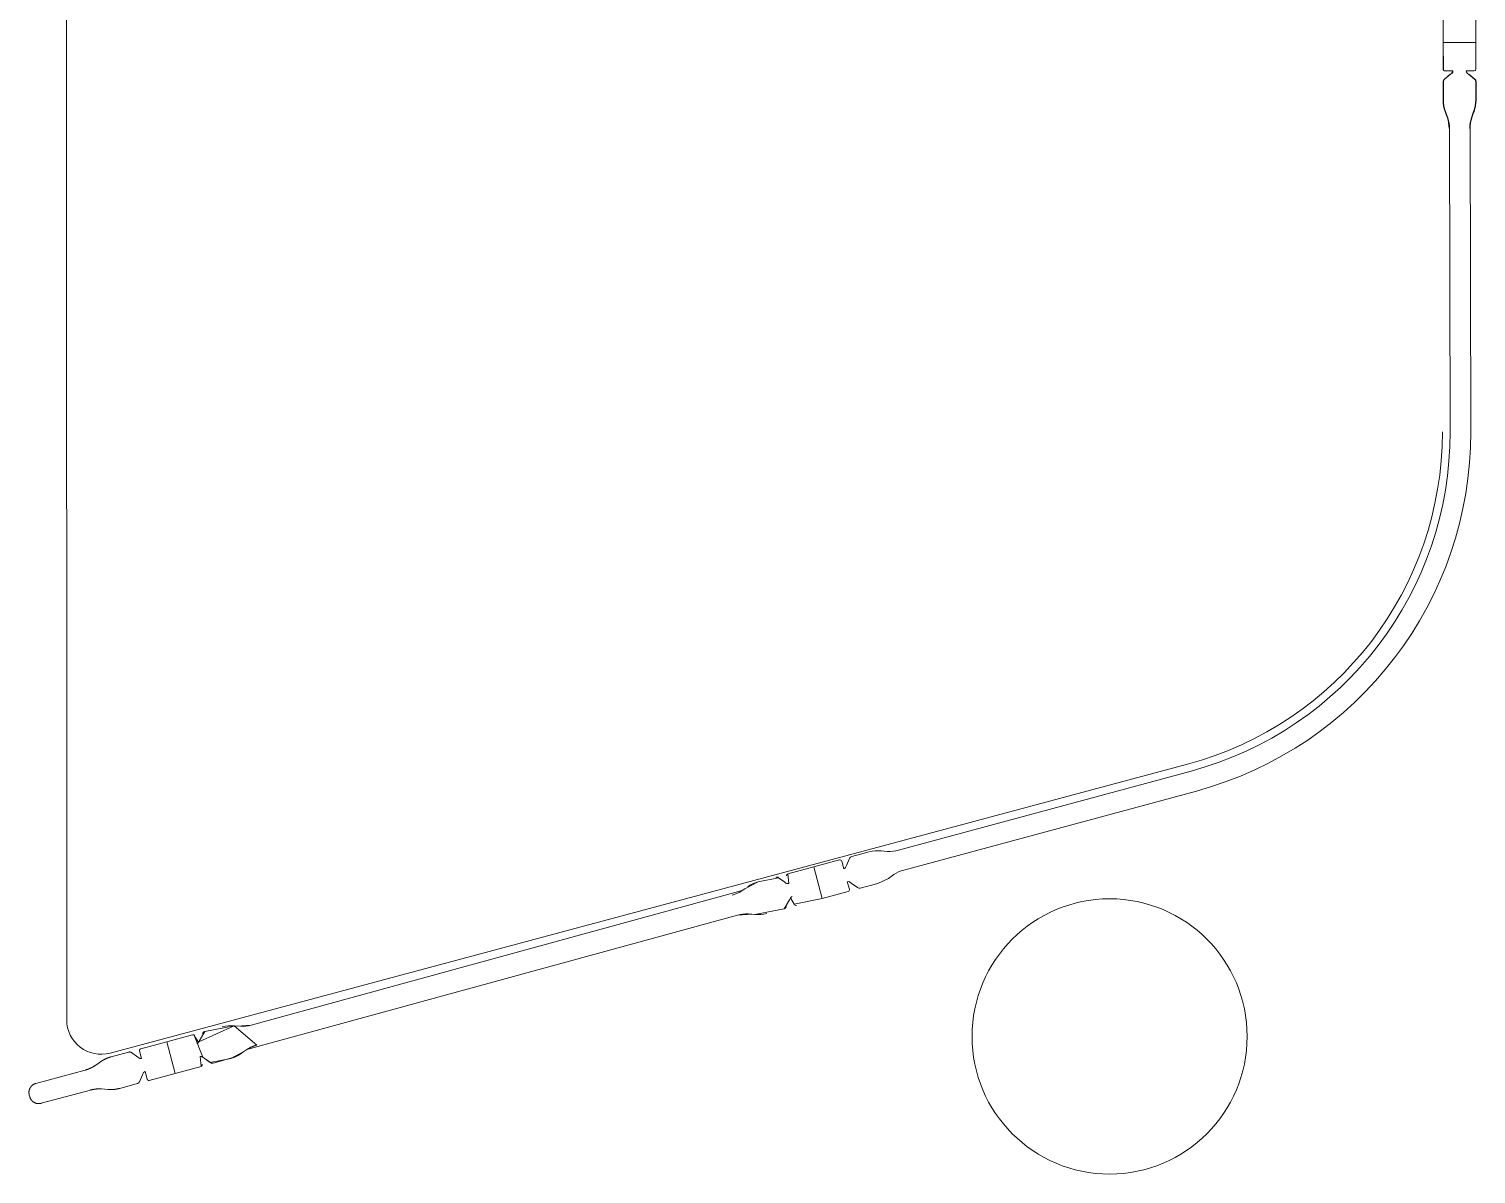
# Model space of a CAD drawing. Header units: millimetres. Extents: x 31960 to 73442, y -14102 to 21505.
# Drawn here: x 57901 to 58743, y -10395 to -9730 of the extents above; entities that cross this region are included whole.
import ezdxf

# ---------------------------------------------------------------- set-up
doc = ezdxf.new("R2010")
doc.units = ezdxf.units.MM
doc.layers.add('G-IMPT', color=8, linetype='Continuous', lineweight=9)
doc.layers.add('I-FURN', color=30, linetype='Continuous', lineweight=9)

# ---------------------------------------------------------------- blocks, each defined once
blk = doc.blocks.new('umbilical - umbilical-1916693-Level 9 207 Kent St 1_100')
at = {"layer": 'I-FURN'}
for start, end in [(0, 180), (180, 0)]:
    blk.add_arc((58529.54941987124, -10315.38986019812), 80, start, end, dxfattribs=at)
blk = doc.blocks.new('Furniture 11 - workbay option 2_dwg_39 cm gerades element-1916699-Level 9 207 Kent St 1_100')
at = {"layer": 'I-FURN', "flags": 128}
for points in [[(0.01340190983709908, -0.01239558960096383), (-0.001880951332394034, -0.00930686898894237), (0.001880951332394034, 0.009306868988943279), (0.01716381250188715, 0.006218148376920908), (0.01703563949355157, 0.0005385902774369243), (0.01858243366027455, 0.0009771230701862805), (0.0192216542397, 0.001505485857338499), (0.02266398157384538, 0.004350618255559311), (0.03463911472461768, 0.002686347902767011), (0.04263031345068884, -0.0007836939720973533), (0.04431054122111527, -0.001800582366699928), (0.334190275046196, -0.06142287751436106), (0.3424743092385761, -0.06138327363561712), (0.3442457400381463, -0.06111618546468253), (0.3614915472926514, -0.063371733876279), (0.3649347091391973, -0.06836439866327237), (0.365318572821685, -0.06909953052714354), (0.3654802812776979, -0.06939337849004915), (0.3674835201780152, -0.06560239671610361), (0.383944046644494, -0.06790944178533209), (0.3801821439796986, -0.08652317976321684), (0.3648992828102128, -0.08343445915119536), (0.3650274558185483, -0.07775490105171139), (0.3634806616518181, -0.07819343384446074), (0.3628414410723927, -0.07872179663161297), (0.3593991137382545, -0.08156692902983287), (0.3474239805874749, -0.07990265867704058), (0.3394327818614038, -0.07643261680217711), (0.3377525540909774, -0.07541572840757453), (0.04787282026589674, -0.0157934332599134), (0.03958878607352381, -0.01583303713865644), (0.03781735527394631, -0.01610012530959193), (0.02057154801944125, -0.01384457689799547), (0.01712838617289526, -0.008851912111002093), (0.01674452249040769, -0.008116780247130919), (0.01658281403439469, -0.007822932284225316), (0.01457957513408473, -0.01161391405816994), (0.01858243366027455, 0.000977123070185371), (0.0192216542397, 0.00150548585733759), (0.02268555430874403, 0.004368144958558333), (0.02270736791304807, 0.004385370952764788), (0.0227294181954203, 0.004402292928315546), (0.02275170091904147, 0.004418907633767958), (0.02277421180243255, 0.004435211876713765), (0.02279694652028411, 0.004451202524403925), (0.022819900704264, 0.00446687650433978), (0.02284306994388317, 0.004482230804870597), (0.02286644978731783, 0.004497262475769276), (0.02289003574229719, 0.004511968628801696), (0.02291382327693282, 0.004526346438276051), (0.0229378078206064, 0.004540393141593086), (0.02296198476484278, 0.004554106039771796), (0.02298634946421225, 0.004567482497970559), (0.02301089723718906, 0.004580519945991), (0.02303562336709729, 0.004593215878773663), (0.02306052310296218, 0.004605567856880043), (0.02308559166046325, 0.00461757350696007), (0.02311082422285108, 0.004629230522206853), (0.02313621594185679, 0.004640536662803243), (0.02316176193863066, 0.004651489756349292), (0.02318745730467344, 0.004662087698279721), (0.02321329710278951, 0.004672328452272268), (0.02323927636804729, 0.00468221005063242), (0.02326539010868874, 0.004691730594677211), (0.02329163330713345, 0.004700888255098107), (0.02331800092093909, 0.004709681272310263), (0.02334448788372538, 0.004718107956794483), (0.02337108910621464, 0.004726166689420097), (0.02339779947714123, 0.004733855921753275), (0.0234246138643066, 0.004741174176360801), (0.02345152711548144, 0.004748120047088378), (0.02347853405948263, 0.004754692199332567), (0.02350562950708991, 0.004760889370298173), (0.02353280825210823, 0.004766710369240173), (0.02356006507230632, 0.004772154077691994), (0.02358739473047899, 0.00477721944968107), (0.02361479197541485, 0.004781905511929836), (0.02364225154290034, 0.004786211364043993), (0.02366976815678208, 0.004790136178680769), (0.02369733652991272, 0.004793679201713531), (0.0237249513652132, 0.004796839752374582), (0.02375260735667689, 0.004799617223385212), (0.02378029919039545, 0.004802011081072123), (0.02380802154556295, 0.004804020865471102), (0.02383576909550902, 0.004805646190417064), (0.02386353650873207, 0.004806886743613177), (0.02389131844990334, 0.004807742286695429), (0.02391910958090739, 0.004808212655277203), (0.023946904561868, 0.004808297758981098), (0.02397469805215951, 0.004807997581454402), (0.0240024847114546, 0.004807312180373629), (0.02403025920072105, 0.004806241687434522), (0.02405801618327678, 0.004804786308324766), (0.02408575032581576, 0.004802946322686694), (0.02411345629939024, 0.004800722084060908), (0.02414112878048763, 0.004798114019819878), (0.02416876245202729, 0.004795122631086088), (0.02419635200437915, 0.004791748492635634), (0.02422389213638962, 0.004787992252784533), (0.02425137755641481, 0.004783854633272313), (0.02427880298331002, 0.004779336429112845), (0.02430616314746294, 0.004774438508449748), (0.02433345279179775, 0.004769161812386301), (0.03474592064940225, 0.002664458681885663), (0.03485260559910239, 0.002641987254091873), (0.0349591664000909, 0.002618934287858793), (0.0350655998824368, 0.002595300468957248), (0.03517190287999256, 0.002571086500439378), (0.03527807223048148, 0.002546293102612254), (0.03538410477562866, 0.002520921013022416), (0.03548999736120459, 0.002494970986430417), (0.03559574683715618, 0.002468443794788982), (0.03570135005767952, 0.002441340227219371), (0.03580680388132896, 0.002413661089990455), (0.03591210517109721, 0.002385407206490527), (0.03601725079452444, 0.002356579417207286), (0.03612223762376379, 0.002327178579700558), (0.03622706253570505, 0.002297205568575009), (0.03633172241206194, 0.002266661275459228), (0.03643621413943038, 0.002235546608973891), (0.03654053460944124, 0.002203862494708119), (0.03664468071879674, 0.002171609875189461), (0.03674864936940139, 0.002138789709857519), (0.03685243746842025, 0.002105402975036668), (0.03695604192840256, 0.002071450663904216), (0.03705945966736181, 0.002036933786461304), (0.03716268760886305, 0.002001853369504716), (0.03726572268211022, 0.001966210456595036), (0.0373685618220552, 0.001930006108024827), (0.03747120196947799, 0.00189324140079043), (0.03757364007105934, 0.001855917428553767), (0.03767587307951908, 0.001818035301617783), (0.0377778979536597, 0.001779596146885524), (0.03787971165848285, 0.001740601107832845), (0.03798131116526202, 0.001701051344471125), (0.038082693451659, 0.001660948033313616), (0.03818385550177481, 0.001620292367339061), (0.03828479430628795, 0.001579085555959864), (0.03838550686249073, 0.001537328824981159), (0.03848599017443485, 0.001495023416568074), (0.03858624125296774, 0.001452170589207526), (0.03868625711586356, 0.001408771617672755), (0.03878603478786682, 0.001364827792979668), (0.03888557130084518, 0.001320340422355002), (0.03898486369380407, 0.001275310829194495), (0.0390839090130321, 0.001229740353021953), (0.03918270431216661, 0.001183630349454688), (0.03928124665227369, 0.001136982190155322), (0.03937953310195735, 0.001089797262799038), (0.03947756073741038, 0.00104207697102629), (0.03957532664255268, 0.0009938227344046028), (0.03967282790907484, 0.000945035988384916), (0.03977006163653277, 0.0008957181842579303), (0.03986702493246412, 0.0008458707891140876), (0.03996371491242462, 0.000795495285796278), (0.04006012870012637, 0.000744593172858913), (0.04015626342747419, 0.0006931659645197215), (0.04025211623468931, 0.0006412151906179134), (0.04034768427037488, 0.0005887423965677954), (0.04044296469160327, 0.0005357491433132964), (0.04053795466400334, 0.000482237007277945), (0.04063265136185509, 0.0004282075803248518), (0.04072705196814059, 0.0003736624697021398), (0.04082115367466758, 0.0003186032979983793), (0.04091495368212782, 0.0002630317030971128), (0.04100844920019881, 0.0002069493381213761), (0.04110163744759484, 0.0001503578713927709), (0.04263031345068884, -0.0007836939720982628), (0.04431054122111527, -0.001800582366699928), (0.04439713610826584, -0.001849718363567263), (0.04448397311958251, -0.001898425181727362), (0.04457105012799002, -0.001946701628112351), (0.04465836500055593, -0.001994546520195399), (0.04474591559850524, -0.002041958686019825), (0.04483369977729307, -0.002088936964230015), (0.04492171538666298, -0.002135480204098712), (0.04500996027066868, -0.00218158726555157), (0.04509843226776866, -0.002227257019201716), (0.04518712921084807, -0.002272488346373393), (0.04527604892728414, -0.002317280139129253), (0.04536518923899712, -0.002361631300298541), (0.04545454796250124, -0.00240554074350348), (0.04554412290897017, -0.002449007393188367), (0.04563391188426612, -0.002492030184639589), (0.0457239126890272, -0.002534608064019267), (0.0458141231186819, -0.002576739988387089), (0.04590454096353642, -0.002618424925723957), (0.0459951640088184, -0.002659661854962906), (0.04608599003472773, -0.002700449766009115), (0.04617701681648032, -0.002740787659766283), (0.04635966372390249, -0.002820109454169142), (0.04645127937565121, -0.002859091411836744), (0.04654308683552517, -0.002897619466302786), (0.04663508385470777, -0.002935692673828271), (0.04672726817974035, -0.002973310101811876), (0.04681963755257311, -0.003010470828819962), (0.04691218971063063, -0.003047173944603856), (0.04700492238685547, -0.003083418550123497), (0.04709783330977371, -0.003119203757571086), (0.04719092020353128, -0.003154528690391999), (0.04728418078798859, -0.00318939248330571), (0.04737761277872779, -0.003223794282325798), (0.04747121388714731, -0.003257733244784504), (0.04756498182048381, -0.003291208539350919), (0.04765891428191389, -0.003324219346049177), (0.04775300897056877, -0.003356764856283917), (0.04784726358160696, -0.00338884427285575), (0.04794167580627255, -0.00342045680998217), (0.04803624333193875, -0.003451601693318481), (0.04813096384219534, -0.003482278159972338), (0.04822583501686313, -0.003512485458527408), (0.04832085453208856, -0.003542222849058817), (0.04841602006038011, -0.003571489603152258), (0.0485113292706592, -0.003600285003921272), (0.04860677982834023, -0.003628608346024521), (0.04870236939536698, -0.003656458935685805), (0.04879809563028539, -0.003683836090707701), (0.0488939561882944, -0.003710739140487931), (0.04898994872129697, -0.003737167426040287), (0.04908607087796554, -0.003763120300006449), (0.04918232030379295, -0.003788597126673267), (0.0492786946411652, -0.003813597281987313), (0.04937519152939786, -0.003838120153573073), (0.04947180860480876, -0.003862165140745674), (0.04956854350077629, -0.003885731654524534), (0.04966539384778298, -0.003908819117650637), (0.04976235727349558, -0.003931426964598359), (0.04985943140280142, -0.003953554641591836), (0.04995661385787389, -0.003975201606614974), (0.05005390225825249, -0.003996367329427812), (0.0501512942208501, -0.004017051291577445), (0.05024878736006941, -0.004037252986413478), (0.03781735527394631, -0.01610012530959284), (0.01674452249040769, -0.008116780247131828), (0.01658281403439469, -0.007822932284226227)], [(0.3405310521937645, -0.06166784247684609), (0.3424743092385688, -0.06138327363561803), (0.3442457400381463, -0.06111618546468344), (0.3614915472926514, -0.06337173387627991), (0.3649347091391973, -0.06836439866327328), (0.365318572821685, -0.06909953052714354), (0.3654802812776979, -0.06939337849005005), (0.3674835201780079, -0.06560239671610452), (0.3839440466444867, -0.06790944178533301), (0.3801821439796986, -0.08652317976321774), (0.3648992828102054, -0.0834344591511963), (0.3650274558185411, -0.07775490105171229), (0.3634806616518181, -0.07819343384446074), (0.3628414410723927, -0.07872179663161387), (0.3593991137382472, -0.08156692902983377), (0.3474239805874749, -0.07990265867704147), (0.3394327818613965, -0.07643261680217711), (0.3377525540909774, -0.07541572840757545)]]:
    blk.add_lwpolyline(points, dxfattribs=at)
at = {"layer": 'I-FURN'}
for centre, radius, start, end in [((0.01733372821070225, 0.002533691383737277), 0.00201724696248462, 261.5022793294298, 299.1673153972191), ((0.01696581762479036, 0.005238477957032956), 0.0009994779151937367, 348.5742251512907, 78.57422515115806), ((0.02393914646308986, 0.002803121843524423), 0.002005190923583773, 78.65929344763207, 129.4891366331484), ((0.01499551835800958, -0.009067832980570529), 0.002017246962481683, 38.10731394794796, 75.64613691855726), ((0.01359990471419587, -0.01141591918107406), 0.0009994779151944458, 258.5742251511582, 348.5742251512397), ((0.02097169104366913, -0.01187971654667854), 0.002005190923581969, 207.6593020792385, 258.4891452649194), ((0.03483710576620797, 0.003666021357299542), 0.01998955830391056, 258.5742275435326, 278.5742125664485), ((0.04393554149664124, -0.03552146236541466), 0.02011708966263099, 78.71332336928484, 96.86183039493595), ((0.3381275538154587, -0.04169484840886798), 0.02011708966262213, 258.713323369285, 276.8618303949359), ((0.3472259895458847, -0.08088233213159311), 0.01998955830392948, 78.57422754353284, 98.57421256644882), ((0.3610914042684235, -0.06533659422759683), 0.002005190923582866, 27.6593020792852, 78.48914526492007), ((0.3684631905979041, -0.06580039159319585), 0.0009994779151937074, 78.57422515157633, 168.5742251514437), ((0.3277812836475932, -0.09288773636999577), 0.02011708966262314, 60.28660831775602, 78.4351153435644), ((0.3670675769540903, -0.06814847779369301), 0.002017246962493504, 218.1073139482472, 255.6461369185584), ((0.3513838835544157, -0.06030925137571284), 0.01998955830385718, 238.5742290399016, 258.5742092870772), ((0.3581239488490101, -0.08001943261779888), 0.002005190923583047, 258.6592934476318, 309.489136633149), ((0.3647293671013976, -0.07975000215801083), 0.002017246962483784, 81.50227932942974, 119.1673153972181), ((0.3650972776873023, -0.08245478873130468), 0.0009994779151949642, 168.5742251514436, 258.5742251515774)]:
    blk.add_arc(centre, radius, start, end, dxfattribs=at)
blk = doc.blocks.new('Furniture 11 - workbay option 2_dwg-1916698-Level 9 207 Kent St 1_100')
at = {"layer": 'G-IMPT', "lineweight": 18}
for p, q in [((36617.03468202825, -823.9161570912772), (37753.13552753167, -823.7932503188206)), ((36765.60976356596, -1475.679988038055), (36597.71616547808, -849.0925379023275)), ((36692.91862754431, -1279.029735006057), (36697.35245696471, -1277.831325366433)), ((36714.67708466014, -1290.581394419115), (36711.93371720875, -1280.431580791151)), ((36704.0615302351, -1310.679734609851), (36750.05588964024, -1480.847538289787)), ((36761.63406420226, -1477.71793203004), (36715.6399256477, -1307.550237218065)), ((37135.1947112663, -1628.025646373897), (36958.90915685225, -1628.41013095141)), ((37162.33330589667, -1624.468373699217), (37151.81930152699, -1624.491295524737)), ((36958.93531066638, -1640.403855589081), (37135.22085699166, -1640.019491072603)), ((37151.86069994709, -1643.481328030346), (37162.37470282059, -1643.458410102265))]:
    blk.add_line(p, q, dxfattribs=at)
at = {"layer": 'G-IMPT', "lineweight": 18, "flags": 128}
for points in [[(36710.02523176451, -1273.370686895667), (36705.95693073138, -1258.318944807469), (36687.62468286244, -1263.273926264616), (36691.69298389558, -1278.325668352809)], [(36697.20189531038, -1279.124628477818), (36697.01456434742, -1279.402871025797), (36696.52854334076, -1280.074848529212), (36693.91142925296, -1283.693565109747)], [(36704.88933104499, -1275.800782101205), (36704.8873586253, -1275.794733984834), (36709.32116511125, -1274.596330544401)], [(36710.81307703675, -1279.125258295947), (36706.72930977451, -1277.317707249175), (36705.97094354562, -1276.982072258627), (36705.66727475404, -1276.839659074313), (36705.66151301534, -1276.835683423696)], [(36693.60146796778, -1285.386561523871), (36696.34483830432, -1295.53637166322), (36699.29249187329, -1301.821816721267), (36700.32322418176, -1303.287045057389), (36701.44639821249, -1304.898164998388)], [(36714.98637937049, -1301.238475187429), (36715.1449810644, -1299.280907086365), (36715.29722432361, -1297.495935053315)], [(37144.98512230151, -1625.711712930754), (37143.30304687891, -1626.328093853103), (37141.45612527731, -1626.996006995048)], [(37167.43115132481, -1629.550744437338), (37167.22972975626, -1629.313867715461), (37166.70644121998, -1628.67048657508), (37163.88839051893, -1625.205953982492)], [(37168.65025685421, -1625.454106019871), (37168.68542759735, -1629.887964277246), (37168.68542821476, -1625.29504982222), (37168.68542759736, -1629.887964277249), (37168.65983638329, -1630.047091112673)], [(37169.68896305483, -1643.442486238527), (37185.28078413356, -1643.408486325864), (37185.23937399062, -1624.418451087119), (37169.64755291189, -1624.452450999781), (37185.27676441352, -1624.295574137335), (37185.27676186076, -1643.285654526019), (37169.68490371155, -1643.285652430066), (37185.27676186077, -1643.285654526021), (37185.27676441352, -1624.295574137336), (37169.68490626432, -1624.295572041383)], [(37200.8478787452, -1643.319579466046), (37185.25605766646, -1643.285579553383), (37185.2974678094, -1624.295544314637), (37200.88928888814, -1624.329544227307), (37185.26008033847, -1624.418428512149), (37185.26007778571, -1643.408508900834), (37200.85193593492, -1643.408510996787)], [(37163.92655693366, -1642.714056914475), (37166.72947605584, -1639.237271008881), (37167.24995458211, -1638.591614530797), (37167.45034149253, -1638.35386189512)], [(37168.67729257324, -1637.852258271912), (37168.68730803474, -1642.445190180935), (37168.67907456259, -1637.693539155225), (37168.68542593071, -1642.286174380602)], [(37141.48670055276, -1641.021821924098), (37143.33651659307, -1641.68167644184), (37145.02126334906, -1642.290717932153)]]:
    blk.add_lwpolyline(points, dxfattribs=at)
for points in [[(37141.48766985112, -1626.777664213833), (37143.33604308596, -1626.113778868096), (37145.01945819551, -1625.50106626197), (37143.33604308597, -1626.113778868097)], [(37151.85628314405, -1624.29554977208), (37162.37031099524, -1624.295548274295)], [(37163.92378402934, -1625.036516822103), (37166.73427550327, -1628.507184411169), (37167.25616025312, -1629.151704769176), (37167.47588496897, -1629.405146783121), (37167.25616025312, -1629.151704769176), (37166.73427550327, -1628.50718441117)], [(37145.01945764369, -1642.080110655771), (37143.33604257493, -1641.467397937584), (37141.48766938429, -1640.803512468808), (37143.33604257493, -1641.467397937586)], [(37167.47287450439, -1638.173483297948), (37167.25615994431, -1638.429473628823), (37166.73427515156, -1639.073993952089), (37163.9237834466, -1642.544661354066), (37166.73427515156, -1639.07399395209), (37167.25615994431, -1638.429473628823)], [(37162.37031036317, -1643.285629798464), (37151.85628411729, -1643.285627946101)]]:
    blk.add_lwpolyline(points, close=True, dxfattribs=at)
at = {"layer": 'G-IMPT', "lineweight": 18}
for centre, radius, start, end in [((36617.03468202825, -843.9161570912768), 20, 90, 194.9999997301088), ((36692.65783904656, -1278.064879855074), 0.999477915185643, 195.1249389766292, 285.1249389772151), ((36695.38067556494, -1278.2571932086), 2.017246962432959, 334.5318397456182, 12.18760764303086), ((36706.80716850011, -1275.17533441889), 2.017246962451576, 198.0622515632226, 235.3939814604203), ((36709.06037661353, -1273.631475393418), 0.9994779151729236, 285.1249389756896, 15.12493897764133), ((36709.99876677192, -1280.957658206624), 2.005190923590521, 15.2100098785633, 66.03985306400138), ((36695.53797213407, -1284.866232537482), 2.005190923613324, 144.2100185105421, 195.0398616953177), ((36695.37998043319, -1295.797159908292), 19.98955830386334, 355.1249454704405, 15.12492571758989), ((36735.07282902913, -1302.348356533246), 20.11708966254727, 176.8373247480337, 194.9858317739577), ((36684.65411433302, -1315.975912901477), 20.11708966259898, 15.26403979962531, 33.41254682551315), ((36958.46460160274, -1424.517110360031), 215.8872583841311, 195.1249678236775, 270.1249247607095), ((36958.4644596994, -1424.517208518758), 203.8934073816123, 195.1249077586629, 270.1249637766468), ((36958.79492906761, -1423.916179927587), 199.9999999999955, 194.9999997300977, 269.9999999999996), ((37135.10201711068, -1607.908770267455), 20.11708966248687, 270.2640045247686, 288.412511550727), ((37135.17518613263, -1607.676621158602), 20.11708966262396, 270.1391021057655, 288.2876091315658), ((37151.86288111733, -1644.480803029398), 19.98955500904174, 90.12491166392572, 110.1248908282738), ((37151.85628599168, -1644.285108075938), 19.98955830385987, 90.0000081622395, 109.9999884094172), ((37162.33469970912, -1626.473564138378), 2.005190923578765, 39.20998323496261, 90.0398264205748), ((37162.36733357599, -1626.30073698736), 2.005190923585962, 39.08508081612678, 89.91492400167795), ((37168.75915087856, -1628.03229039334), 2.017246962471466, 228.8403220422282, 267.1780338319539), ((37168.78847276599, -1627.873350914623), 2.017246962481248, 229.4069020520281, 267.0719381198118), ((37169.6497323931, -1625.451926538665), 0.9994779151960392, 90.12494040305664, 180.1249404030562), ((37169.68490612996, -1625.295049956578), 0.9994779151966303, 89.99999229784204, 179.9999922980376), ((37135.21587000831, -1660.136580117035), 20.11708966256491, 71.83728947314133, 89.98579649907911), ((37135.17518439427, -1659.904555103829), 20.11708966262102, 71.71238705439046, 89.86089408005341), ((37168.78480516078, -1639.866638179266), 2.017246962521602, 93.0620906145777, 131.4094789749207), ((37168.78210048661, -1639.708153502125), 2.017246962491911, 92.92808053087849, 130.4669035010901), ((37151.85628763906, -1623.296069642171), 19.98955830393577, 250.0000048828627, 269.9999899057764), ((37151.81712775326, -1623.491817214705), 19.98955830389966, 250.1249101956287, 270.1248904427686), ((37162.36733307739, -1641.280441085205), 2.005190923587003, 270.0850721843693, 320.9149153699586), ((37162.36735431728, -1641.45323264391), 2.005190923577416, 270.2099746029692, 321.0398177886848), ((37169.68490384591, -1642.286174514875), 0.9994779151967715, 179.9999922978616, 269.9999922978612), ((37169.68678357362, -1642.443010699641), 0.9994779151960551, 180.1249404034734, 270.1249404034734)]:
    blk.add_arc(centre, radius, start, end, dxfattribs=at)
at = {"layer": 'I-FURN', "flags": 128}
blk.add_lwpolyline([(36572.37195128738, -802.3927219314613), (36573.33731669806, -802.1317947216262), (36573.46805055183, -802.0981747954214), (36573.59956939293, -802.0677735356932), (36573.73179470679, -802.0406090638106), (36573.86464684595, -802.0166977426137), (36573.99804578535, -801.9960539753635), (36574.13191117058, -801.9786901970763), (36574.26616236626, -801.9646168670319), (36574.40071850459, -801.9538424624616), (36574.53549853413, -801.9463734734537), (36574.67042126854, -801.9422143990445), (36574.80540543552, -801.9413677444971), (36574.94036972577, -801.9438340198074), (36575.07523284199, -801.9496117393847), (36575.20991354778, -801.9586974229502), (36575.34433071665, -801.9710855976372), (36575.47840338083, -801.9867688012849), (36575.61205078011, -802.0057375869294), (36575.74519241037, -802.0279805285016), (36575.87774807221, -802.0534842277021), (36576.00963791917, -802.0822333220837), (36576.14078250586, -802.1142104942862), (36576.27110283578, -802.1493964824894), (36576.40052040898, -802.1877700920023), (36576.52895726926, -802.2293082080266), (36576.65633605115, -802.2739858095935), (36576.78258002656, -802.321775984625), (36576.90761315096, -802.3726499461502), (36577.03136010918, -802.4265770496405), (36577.15374636078, -802.4835248114746), (36577.27469818498, -802.5434589284986), (36577.394142725, -802.606343298695), (36577.51200803206, -802.6721400429276), (36577.62822310859, -802.7408095277531), (36577.74271795109, -802.8123103893064), (36577.85542359222, -802.886599558201), (36577.96627214244, -802.963632285486), (36578.07519683082, -803.0433621695978), (36578.1821320453, -803.1257411843028), (36578.28701337218, -803.2107197076373), (36578.38977763501, -803.298246551792), (36578.49036293248, -803.3882689939434), (36578.58870867587, -803.4807328080207), (36578.68475562549, -803.5755822973589), (36578.77844592633, -803.6727603282612), (36578.86972314291, -803.7722083643944), (36578.95853229336, -803.8738665020728), (36579.04481988243, -803.9776735063222), (36579.12853393378, -804.0835668477795), (36579.20962402128, -804.1914827403483), (36579.28804129935, -804.3013561796231), (36579.36373853244, -804.4131209820547), (36579.43667012342, -804.526709824797), (36579.5067921411, -804.6420542862832), (36579.57406234666, -804.7590848874255), (36579.63844021909, -804.8777311334641), (36579.69988697964, -804.9979215564472), (36579.75836561513, -805.1195837582624), (36579.81384090026, -805.2426444542566), (36579.86627941886, -805.3670295173755), (36579.91564958394, -805.492664022818), (36579.96192165684, -805.6194722931663), (36580.00506776501, -805.7473779439748), (36580.0450619189, -805.8763039297731), (36580.08188002754, -806.0061725904803), (36587.81090480855, -834.6015002623108), (36587.83736824909, -834.6975370571935), (36587.86430667248, -834.793441702552), (36587.89171941887, -834.8892118492104), (36587.9196058168, -834.9848451512904), (36587.94796518318, -835.0803392662625), (36587.97679682336, -835.1756918550083), (36588.00610003112, -835.2709005818732), (36588.03587408865, -835.3659631147303), (36588.06611826668, -835.460877125034), (36588.09683182435, -835.5556402878709), (36588.12801400936, -835.6502502820298), (36588.15966405787, -835.7447047900483), (36588.19178119465, -835.8390014982716), (36588.22436463297, -835.9331380969095), (36588.25741357471, -836.0271122800957), (36588.29092721034, -836.1209217459444), (36588.32490471895, -836.2145641965985), (36588.35934526825, -836.3080373382992), (36588.39424801465, -836.4013388814279), (36588.42961210319, -836.4944665405732), (36588.46543666763, -836.5874180345825), (36588.50172083046, -836.6801910866186), (36588.53846370289, -836.7727834242131), (36588.57566438491, -836.865192779326), (36588.61332196532, -836.9574168884018), (36588.65143552166, -837.0494534924154), (36588.69000412037, -837.1413003369444), (36588.7290268167, -837.2329551722053), (36588.76850265481, -837.324415753123), (36588.80843066773, -837.4156798393801), (36588.84880987743, -837.5067451954734), (36588.88963929482, -837.5976095907614), (36588.9309179198, -837.6882707995345), (36588.97264474124, -837.7787266010513), (36589.01481873706, -837.8689747796074), (36589.0574388742, -837.9590131245844), (36589.10050410869, -838.0488394304979), (36589.14401338565, -838.1384514970662), (36589.18796563933, -838.2278471292454), (36589.23235979311, -838.3170241373017), (36589.27719475958, -838.4059803368515), (36589.32246944049, -838.4947135489209), (36589.36818272684, -838.5832216000002), (36589.41433349891, -838.6715023220936), (36589.46092062624, -838.7595535527711), (36589.50794296767, -838.8473731352286), (36589.55539937138, -838.9349589183339), (36589.60328867496, -839.0223087566795), (36589.65160970535, -839.1094205106426), (36589.70036127892, -839.1962920464271), (36589.74954220153, -839.2829212361253), (36589.79915126848, -839.3693059577607), (36589.84918726461, -839.4554440953515), (36589.89964896428, -839.5413335389497), (36589.95053513146, -839.6269721847041), (36590.00184451968, -839.7123579349015), (36590.05357587211, -839.7974886980311), (36590.10572792163, -839.8823623888168), (36590.15829939075, -839.9669769282905), (36590.21128899175, -840.0513302438258), (36590.26469542665, -840.1354202691971), (36590.31851738727, -840.2192449446273), (36590.37275355525, -840.3028022168371), (36590.42740260206, -840.3860900391036), (36591.55116325791, -841.998051611811), (36592.58243391052, -843.4640453678632), (36592.64495297729, -843.5534358252575), (36592.706982991, -843.6431651103111), (36592.76852268763, -843.7332313800094), (36592.8295702365, -843.8236319550894), (36592.89012382159, -843.9143641463438), (36592.95018164159, -844.005425254706), (36593.00974190989, -844.0968125713161), (36593.06880285473, -844.1885233776165), (36593.12736271919, -844.2805549454231), (36593.18541976124, -844.3729045370112), (36593.24297225381, -844.4655694052007), (36593.30001848486, -844.5585467934202), (36593.3565567574, -844.651833935816), (36593.41258538955, -844.7454280573081), (36593.46810271457, -844.8393263736936), (36593.52310708098, -844.9335260917151), (36593.57759685249, -845.0280244091483), (36593.63157040819, -845.122818514893), (36593.68502614247, -845.2179055890416), (36593.73796246516, -845.3132828029765), (36593.79037780152, -845.4089473194492), (36593.84227059231, -845.504896292664), (36593.89363929387, -845.6011268683603), (36593.94448237807, -845.6976361839048), (36593.99479833246, -845.7944213683699), (36594.04458566026, -845.8914795426214), (36594.0938428804, -845.9888078194061), (36594.1425685276, -846.0864033034329), (36594.19076115239, -846.1842630914659), (36594.23841932115, -846.2823842724034), (36594.28554161616, -846.38076392737), (36594.33212663564, -846.4793991297979), (36594.37817299379, -846.578286945524), (36594.42367932084, -846.6774244328617), (36594.46864426309, -846.7768086427066), (36594.51306648294, -846.8764366186069), (36594.55694465892, -846.9763053968621), (36594.60027748577, -847.0764120066129), (36594.64306367443, -847.1767534699167), (36594.68530195211, -847.2773268018522), (36594.72699106231, -847.3781290105966), (36594.76812976491, -847.4791570975187), (36594.8087168361, -847.5804080572658), (36594.84875106852, -847.6818788778642), (36594.88823127124, -847.783566540788), (36594.92715626982, -847.8854680210686), (36594.96552490634, -847.987580287376), (36595.0033360394, -848.0899003021065), (36595.04058854422, -848.1924250214782), (36595.07728131263, -848.2951513956205), (36595.11341325309, -848.3980763686619), (36595.1489832908, -848.5011968788265), (36595.18399036757, -848.6045098585187), (36595.21843344207, -848.7080122344206), (36595.25231148969, -848.8117009275721), (36595.28562350263, -848.9155728534816), (36595.31836848993, -849.0196249221993), (36595.35054547751, -849.1238540384209), (36595.38215350817, -849.2282571015701), (36595.41319164167, -849.3328310059007), (36595.44365895468, -849.4375726405837), (36595.47355454088, -849.5424788898001), (36595.50287751092, -849.6475466328304), (36595.53162699252, -849.7527727441578), (36598.27642981756, -859.9078859032916), (36598.28345985123, -859.9347922995626), (36598.29011625334, -859.9617935559133), (36598.29639774492, -859.9888844842328), (36598.302303119, -860.0160598791779), (36598.30783124095, -860.0433145191768), (36598.31298104854, -860.0706431674341), (36598.31775155226, -860.0980405729268), (36598.32214183552, -860.1255014714304), (36598.32615105475, -860.1530205865113), (36598.32977843958, -860.1805926305575), (36598.33302329306, -860.2082123057835), (36598.33588499171, -860.2358743052506), (36598.33836298565, -860.263573313891), (36598.34045679877, -860.2913040095233), (36598.34216602876, -860.3190610638804), (36598.34349034719, -860.3468391436245), (36598.34442949962, -860.3746329113864), (36598.34498330557, -860.4024370267769), (36598.34515165866, -860.4302461474186), (36598.34493452653, -860.4580549299747), (36598.34433195087, -860.4858580311727), (36598.34334404752, -860.5136501088315), (36598.34197100626, -860.5414258228892), (36598.34021309091, -860.5691798364228), (36598.33807063926, -860.5969068166875), (36598.33554406295, -860.6246014361262), (36598.33263384746, -860.6522583734006), (36598.32934055197, -860.6798723144173), (36598.32566480924, -860.707437953338), (36598.32160732556, -860.7349499936089), (36598.31716888056, -860.7624031489747), (36598.31235032703, -860.7897921444934), (36598.30715259083, -860.8171117175523), (36598.30157667069, -860.8443566188766), (36598.29562363796, -860.8715216135392), (36598.2892946365, -860.8986014819677), (36598.28259088237, -860.9255910209439), (36598.27551366364, -860.9524850446089), (36598.26806434018, -860.9792783854544), (36598.26024434331, -861.0059658953169), (36598.2520551756, -861.0325424463683), (36598.24349841054, -861.0590029321015), (36598.23457569225, -861.0853422683132), (36598.22528873518, -861.1115553940676), (36598.21563932373, -861.1376372726942), (36598.20562931203, -861.1635828927289), (36598.19526062336, -861.1893872688946), (36598.18453525006, -861.2150454430524), (36598.17345525291, -861.240552485154), (36598.16202276085, -861.2659034941908), (36598.15023997059, -861.2910935991341), (36598.13810914608, -861.3161179598723), (36598.12563261818, -861.3409717681415), (36598.11281278421, -861.3656502484488), (36598.09965210737, -861.3901486589863), (36598.08615311642, -861.4144622925498), (36598.0723184051, -861.4385864774307), (36598.05815063165, -861.4625165783332), (36598.04365251832, -861.486247997244), (36598.02882685082, -861.5097761743298), (36598.01367647781, -861.5330965888066), (36597.99820431034, -861.5562047598145), (36597.98241332127, -861.5790962472685), (36597.96630654474, -861.6017666527227), (36595.34782522311, -865.2223733780324), (36594.86155030916, -865.8947018718432), (36594.67087430116, -866.170847607364), (36594.65926098792, -866.1958359572608), (36594.65081340652, -866.2145722835655), (36594.64255705541, -866.233393660276), (36594.63449279076, -866.2522981356824), (36594.62662144878, -866.2712837494532), (36594.61894384571, -866.2903485328524), (36594.6114607777, -866.3094905089224), (36594.60417302071, -866.3287076927124), (36594.59708133044, -866.3479980914682), (36594.59018644231, -866.3673597048385), (36594.58348907126, -866.3867905250961), (36594.57698991179, -866.4062885373303), (36594.57068963785, -866.4258517196693), (36594.56458890277, -866.4454780434763), (36594.55868833914, -866.4651654735723), (36594.55298855886, -866.4849119684391), (36594.54749015295, -866.5047154804346), (36594.5421936916, -866.5245739560035), (36594.53709972402, -866.5444853358943), (36594.53220877844, -866.5644475553644), (36594.52752136203, -866.5844585444019), (36594.52303796087, -866.6045162279372), (36594.51875903986, -866.6246185260611), (36594.51468504272, -866.6447633542348), (36594.5108163919, -866.6649486235076), (36594.50715348856, -866.685172240742), (36594.50369671256, -866.7054321088166), (36594.50044642232, -866.7257261268578), (36594.49740295489, -866.7460521904437), (36594.49456662589, -866.766408191834), (36594.49193772943, -866.7867920201828), (36594.48951653809, -866.8072015617605), (36594.48730330297, -866.8276347001676), (36594.48529825357, -866.8480893165585), (36594.48350159779, -866.8685632898619), (36594.48191352194, -866.8890544970011), (36594.48053419073, -866.9095608131057), (36594.47936374714, -866.9300801117446), (36594.47840231259, -866.9506102651397), (36594.47764998674, -866.9711491443859), (36594.47710684763, -866.9916946196723), (36594.47677295157, -867.0122445605058), (36594.47664833318, -867.0327968359295), (36594.47673300539, -867.0533493147434), (36594.4770269594, -867.0738998657316), (36594.47753016476, -867.0944463578694), (36594.47824256928, -867.1149866605618), (36594.47916409907, -867.135518643847), (36594.48029465858, -867.1560401786342), (36594.48163413058, -867.1765491369123), (36594.48318237617, -867.1970433919707), (36594.4849392348, -867.2175208186299), (36594.48690452428, -867.2379792934545), (36594.48907804083, -867.2584166949678), (36594.49145955907, -867.2788309038848), (36594.49404883201, -867.2992198033247), (36594.4968455912, -867.3195812790312), (36594.4998495466, -867.3399132195889), (36594.50306038671, -867.3602135166466), (36594.50647777857, -867.3804800651366), (36594.51010136782, -867.4007107634869), (36594.51393077871, -867.4209035138449), (36594.51796561414, -867.4410562222973), (36594.52220545571, -867.4611667990744), (36598.95972204392, -866.2683439198345), (36598.98349172908, -866.2622312547182), (36599.00740426757, -866.256703767897), (36599.03144525537, -866.2517647889247), (36599.05560021108, -866.2474172928548), (36599.07985458466, -866.2436638984567), (36599.1041937662, -866.2405068666369), (36599.12860309466, -866.2379480990719), (36599.1530678668, -866.2359891370677), (36599.17757334594, -866.2346311606315), (36599.20210477088, -866.2338749877534), (36599.22664736483, -866.2337210739287), (36599.25118634426, -866.2341695118633), (36599.27570692779, -866.2352200314423), (36599.30019434512, -866.2368719998658), (36599.32463384597, -866.2391244220532), (36599.3490107089, -866.2419759412286), (36599.37331025019, -866.2454248397411), (36599.39751783269, -866.2494690401078), (36599.42161887468, -866.254106106252), (36599.4455988586, -866.2593332449766), (36599.46944333978, -866.2651473076479), (36599.49313795521, -866.2715447920967), (36599.51666843213, -866.2785218447142), (36599.54002059667, -866.2860742627856), (36599.56318038236, -866.2941974970148), (36599.58613383862, -866.3028866542726), (36599.60886713912, -866.3121365005339), (36599.63136659018, -866.3219414640355), (36599.65361863899, -866.3322956386386), (36599.67560988173, -866.3431927873704), (36599.69732707168, -866.3546263461982), (36599.71875712727, -866.3665894279758), (36599.73988713979, -866.3790748265858), (36599.76070438132, -866.3920750212932), (36599.78119631235, -866.4055821812677), (36599.80135058928, -866.4195881702987), (36599.82115507195, -866.4340845517058), (36599.84059783087, -866.4490625934078), (36599.85966715445, -866.4645132731932), (36599.87835155604, -866.4804272841511), (36599.89663978085, -866.4967950402757), (36599.91452081276, -866.5136066822423), (36599.93198388089, -866.5308520833468), (36599.94901846613, -866.5485208556045), (36599.9656143075, -866.5666023560063), (36599.98176140829, -866.5850856929358), (36599.99745004206, -866.6039597327184), (36600.01267075859, -866.6232131063409), (36600.02741438949, -866.642834216291), (36600.04167205373, -866.662811243543), (36600.05543516304, -866.6831321546863), (36600.06869542704, -866.7037847091599), (36600.08144485824, -866.7247564666399), (36600.09367577685, -866.7460347945226), (36600.10538081542, -866.7676068755393), (36600.1165529233, -866.7894597154759), (36600.1271853708, -866.8115801509985), (36600.13727175334, -866.8339548575829), (36600.14680599527, -866.8565703575426), (36600.15578235352, -866.8794130281465), (36600.16419542105, -866.9024691098242), (36600.17204013015, -866.9257247144546), (36600.17931175546, -866.9491658337305), (36600.18600591684, -866.9727783475984), (36604.25643228665, -882.0323836738903), (36585.91460843016, -886.9899534028611), (36581.84418206035, -871.9303480765725), (36581.83806939523, -871.9065783914111), (36581.83254190841, -871.8826658529204), (36581.82760292944, -871.8586248651217), (36581.82325543337, -871.8344699094096), (36581.81950203897, -871.8102155358218), (36581.81634500716, -871.7858763542885), (36581.81378623959, -871.7614670258233), (36581.81182727759, -871.7370022536917), (36581.81046930115, -871.7124967745577), (36581.80971312827, -871.6879653496059), (36581.80955921444, -871.6634227556488), (36581.81000765238, -871.6388837762288), (36581.81105817196, -871.614363192707), (36581.81271014037, -871.5898757753679), (36581.81496256257, -871.565436274518), (36581.81781408175, -871.5410594115933), (36581.82126298026, -871.5167598703093), (36581.82530718062, -871.4925522877992), (36581.82994424677, -871.4684512458051), (36581.83517138549, -871.4444712618954), (36581.84098544816, -871.420626780714), (36581.84738293261, -871.3969321652842), (36581.85435998522, -871.3734016883581), (36581.8619124033, -871.3500495238156), (36581.87003563753, -871.3268897381246), (36581.87872479479, -871.303936281875), (36581.88797464105, -871.2812029813725), (36581.89777960455, -871.2587035303069), (36581.90813377916, -871.2364514815041), (36581.91903092789, -871.214460238768), (36581.93046448671, -871.192743048798), (36581.94242756849, -871.1713129932217), (36581.95491296711, -871.1501829807024), (36581.96791316181, -871.1293657391657), (36581.98142032178, -871.1088738081444), (36581.99542631082, -871.0887195312089), (36582.00992269222, -871.06891504854), (36582.02490073393, -871.0494722896225), (36582.04035141371, -871.0304029660427), (36582.05626542467, -871.0117185644506), (36582.0726331808, -870.9934303396316), (36582.08944482276, -870.9755493077269), (36582.10669022387, -870.9580862396019), (36582.12435899612, -870.9410516543563), (36582.14244049652, -870.9244558129876), (36582.16092383345, -870.9083087122077), (36582.17979787323, -870.892620078429), (36582.19905124686, -870.8773993618963), (36582.21867235681, -870.8626557310024), (36582.23864938406, -870.8483980667577), (36582.2589702952, -870.8346349574449), (36582.27962284967, -870.8213746934479), (36582.30059460716, -870.8086252622509), (36582.32187293504, -870.7963943436398), (36582.34344501606, -870.7846893050595), (36582.36529785599, -870.7735171971877), (36582.38741829152, -870.762884749684), (36582.4097929981, -870.7527983671397), (36582.43240849805, -870.7432641252113), (36582.45525116866, -870.7342877669715), (36582.47830725034, -870.7258746994418), (36582.50156285497, -870.7180299903399), (36582.52500397425, -870.7107583650255), (36582.54861648811, -870.7040642036545), (36586.98474451905, -869.505033277825), (36586.97821891936, -869.485356136339), (36586.97149155281, -869.4657470596708), (36586.96456312916, -869.4462081166517), (36586.9574343794, -869.4267413687162), (36586.95010605563, -869.4073488696732), (36586.942578931, -869.3880326655063), (36586.93485379968, -869.3687947941455), (36586.92693147669, -869.3496372852613), (36586.91881279784, -869.3305621600363), (36586.91049861971, -869.3115714309706), (36586.90198981947, -869.2926671016561), (36586.89328729482, -869.2738511665689), (36586.88439196391, -869.255125610861), (36586.87530476524, -869.2364924101479), (36586.86602665755, -869.2179535303006), (36586.85655861969, -869.1995109272399), (36586.8469016506, -869.1811665467311), (36586.8370567691, -869.1629223241719), (36586.82702501388, -869.1447801843955), (36586.81680744332, -869.1267420414667), (36586.80640513542, -869.1088097984767), (36586.79581918765, -869.0909853473412), (36586.78505071687, -869.0732705686083), (36586.7741008592, -869.0556673312517), (36586.76297076987, -869.0381774924798), (36586.75166162319, -869.0208028975331), (36586.74017461228, -869.0035453794981), (36586.72851094906, -868.986406759105), (36586.71667186412, -868.9693888445439), (36586.7046586065, -868.9524934312675), (36586.69247244365, -868.9357223018036), (36586.68011466126, -868.9190772255706), (36586.66758656311, -868.9025599586848), (36586.65488947098, -868.8861722437763), (36586.64202472445, -868.8699158098156), (36586.6289936808, -868.8537923719106), (36586.61579771485, -868.8378036311499), (36586.60243821883, -868.8219512744009), (36586.58891660222, -868.8062369741479), (36586.57523429158, -868.7906623883073), (36586.56139273047, -868.7752291600547), (36586.54739337919, -868.7599389176544), (36586.53323771477, -868.7447932742838), (36586.51892723066, -868.7297938278648), (36586.50446343666, -868.7149421608929), (36586.48984785879, -868.7002398402769), (36586.475082039, -868.6856884171632), (36586.46016753517, -868.6712894267828), (36586.44510592084, -868.657044388282), (36586.42989878503, -868.6429548045644), (36586.41454773218, -868.6290221621355), (36586.39905438189, -868.6152479309388), (36586.38342036874, -868.6016335642097), (36586.36764734221, -868.588180498312), (36586.35173696637, -868.5748901525939), (36586.33569091986, -868.5617639292367), (36586.31951089557, -868.5488032131061), (36586.30319860057, -868.5360093716071), (36586.28675575587, -868.5233837545334), (36586.27018409624, -868.5109276939389), (36586.25348537006, -868.498642503983), (36586.23666133909, -868.4865294807976), (36586.21971377835, -868.4745899023516), (36586.20264447587, -868.4628250283157), (36585.90049256881, -868.3167647540492), (36585.14173021687, -867.9809544075442), (36581.05582985032, -866.1724589871287), (36581.03049551131, -866.1609896017601), (36581.00532258618, -866.1491701527815), (36580.98031591174, -866.1370029112232), (36580.95548029286, -866.124490214938), (36580.93082050153, -866.1116344681607), (36580.90634127597, -866.0984381410317), (36580.8820473197, -866.0849037691428), (36580.85794330065, -866.0710339530312), (36580.83403385023, -866.0568313576904), (36580.81032356249, -866.0422987120551), (36580.78681699322, -866.0274388084772), (36580.76351865902, -866.0122545021867), (36580.74043303654, -865.9967487107483), (36580.71756456151, -865.9809244134963), (36580.69491762796, -865.9647846509644), (36580.67249658736, -865.9483325243007), (36580.65030574774, -865.9315711946733), (36580.62834937294, -865.9145038826599), (36580.60663168172, -865.89713386763), (36580.58515684702, -865.8794644871166), (36580.56392899505, -865.8614991361748), (36580.54295220462, -865.8432412667255), (36580.52223050627, -865.8246943868988), (36580.50176788155, -865.8058620603562), (36580.4815682622, -865.7867479055994), (36580.46163552946, -865.7673555952907), (36580.44197351327, -865.7476888555306), (36580.42258599155, -865.7277514651546), (36580.40347668948, -865.7075472549989), (36580.38464927879, -865.6870801071681), (36580.36610737703, -865.6663539542906), (36580.34785454692, -865.6453727787541), (36580.32989429563, -865.624140611958), (36580.31223007408, -865.6026615335184), (36580.29486527633, -865.5809396704981), (36580.27780323893, -865.5589791966089), (36580.26104724023, -865.5367843314117), (36580.24460049978, -865.5143593394994), (36580.22846617772, -865.491708529686), (36580.21264737413, -865.4688362541767), (36580.19714712852, -865.445746907725), (36580.18196841914, -865.4224449267953), (36580.16711416248, -865.3989347887101), (36580.1525872127, -865.375221010784), (36580.13839036103, -865.3513081494643), (36580.12452633533, -865.3272007994459), (36580.11099779946, -865.3029035927984), (36580.09780735285, -865.2784211980656), (36580.08495752995, -865.2537583193797), (36580.07245079977, -865.228919695549), (36580.06028956539, -865.2039100991489), (36580.04847616352, -865.1787343356066), (36580.03701286403, -865.1533972422791), (36580.02590186949, -865.1279036875212), (36580.01514531484, -865.102258569747), (36580.00474526686, -865.0764668164984), (36579.99470372385, -865.0505333834884), (36579.98502261523, -865.0244632536547), (36579.97570380116, -864.9982614361986), (36579.96674907219, -864.9719329656261), (36579.95816014891, -864.9454829007757), (36579.94993868163, -864.918916323856), (36579.94208625003, -864.892238339453), (36579.93460436293, -864.865454073567), (36577.18980503727, -854.7103410150238), (36577.16162925286, -854.6049571408918), (36577.13402933287, -854.4994236894403), (36577.10700541565, -854.3937412743626), (36577.08055830511, -854.2879130394565), (36577.054688788, -854.18194213287), (36577.02939763386, -854.0758317069874), (36577.00468559505, -853.9695849183448), (36576.9805534067, -853.8632049275392), (36576.95700178667, -853.7566948991235), (36576.93403143559, -853.6500580015243), (36576.91164303676, -853.5432974069381), (36576.88983725618, -853.4364162912433), (36576.86861474252, -853.3294178339046), (36576.84797612712, -853.2223052178746), (36576.8279220239, -853.1150816295054), (36576.80845302944, -853.0077502584452), (36576.7895697229, -852.9003142975531), (36576.77127266601, -852.792776942798), (36576.75356240306, -852.685141393162), (36576.7364394609, -852.5774108505561), (36576.71990434889, -852.4695885197077), (36576.70395755891, -852.3616776080825), (36576.68859956534, -852.2536813257746), (36576.67383082504, -852.1456028854233), (36576.65965177736, -852.0374455021072), (36576.64606284408, -851.9292123932595), (36576.63306442945, -851.820906778558), (36576.62065692013, -851.7125318798448), (36576.60884068521, -851.6040909210171), (36576.59761607623, -851.4955871279425), (36576.58698342706, -851.3870237283522), (36576.57694305401, -851.278403951756), (36576.56749525576, -851.1697310293387), (36576.55864031334, -851.0610081938638), (36576.5503784902, -850.9522386795838), (36576.54271003208, -850.8434257221348), (36576.53563516711, -850.7345725584478), (36576.52915410574, -850.6256824266536), (36576.52326704079, -850.5167585659767), (36576.51797414735, -850.4078042166465), (36576.51327558292, -850.2988226198019), (36576.50917148723, -850.1898170173889), (36576.50566198239, -850.0807906520699), (36576.50274717278, -849.9717467671262), (36576.50042714513, -849.8626886063583), (36576.49870196843, -849.7536194139873), (36576.49757169402, -849.6445424345713), (36576.49703635553, -849.5354609128938), (36576.49709596887, -849.4263780938771), (36576.49775053227, -849.3172972224751), (36576.49900002626, -849.2082215435938), (36576.50084441366, -849.0991543019779), (36576.50328363962, -848.9900987421232), (36576.50631763157, -848.8810581081744), (36576.50994629924, -848.7720356438409), (36576.51416953473, -848.6630345922829), (36576.51898721237, -848.5540581960274), (36576.52439918886, -848.4451096968663), (36576.5304053032, -848.3361923357646), (36576.53700537673, -848.2273093527606), (36576.54419921311, -848.1184639868652), (36576.55198659832, -848.0096594759752), (36576.56036730074, -847.9008990567677), (36576.56934107104, -847.792185964616), (36576.72166393686, -846.0062815449241), (36576.8803485666, -844.0476909006634), (36576.88559834813, -843.9482131672253), (36576.89035572843, -843.8487106698271), (36576.894620591, -843.7491858457714), (36576.89839283134, -843.6496411329085), (36576.90167235707, -843.5500789695787), (36576.90445908783, -843.4505017945451), (36576.9067529554, -843.3509120469436), (36576.90855390357, -843.2513121662113), (36576.90986188823, -843.1517045920393), (36576.91067687733, -843.0520917643089), (36576.91099885092, -842.9524761230213), (36576.9108278011, -842.8528601082552), (36576.91016373209, -842.7532461600939), (36576.90900666011, -842.6536367185713), (36576.90735661354, -842.5540342236111), (36576.90521363277, -842.4544411149657), (36576.90257777034, -842.354859832162), (36576.89944909076, -842.2552928144293), (36576.8958276707, -842.1557425006545), (36576.89171359884, -842.0562113293115), (36576.88710697598, -841.9567017384074), (36576.88200791494, -841.8572161654197), (36576.87641654065, -841.7577570472392), (36576.87033299003, -841.6583268201057), (36576.86375741212, -841.5589279195525), (36576.85668996799, -841.4595627803469), (36576.84913083073, -841.360233836428), (36576.84108018554, -841.2609435208473), (36576.83253822959, -841.1616942657154), (36576.82350517213, -841.0624885021284), (36576.81398123442, -840.9633286601223), (36576.80396664974, -840.8642171686125), (36576.7934616634, -840.7651564553189), (36576.78246653272, -840.6661489467264), (36576.77098152704, -840.5671970680169), (36576.75900692765, -840.4683032430042), (36576.7465430279, -840.3694698940843), (36576.73359013307, -840.2706994421684), (36576.72014856045, -840.1719943066295), (36576.70621863929, -840.0733569052433), (36576.6918007108, -839.9747896541186), (36576.67689512815, -839.8762949676557), (36576.66150225644, -839.7778752584661), (36576.64562247273, -839.679532937337), (36576.62925616598, -839.5812704131503), (36576.61240373709, -839.4830900928383), (36576.59506559886, -839.3849943813175), (36576.57724217599, -839.2869856814344), (36576.55893390505, -839.1890663939001), (36576.5401412345, -839.0912389172394), (36576.52086462468, -838.9935056477266), (36576.50110454774, -838.89586897933), (36576.48086148774, -838.798331303648), (36576.4601359405, -838.7008950098556), (36576.43892841371, -838.6035624846488), (36576.41723942683, -838.5063361121759), (36576.39506951114, -838.4092182739867), (36576.37241920969, -838.3122113489756), (36576.34928907729, -838.2153177133158), (36576.32567968052, -838.1185397404083), (36576.30159159769, -838.0218798008199), (36576.27702541882, -837.9253402622256), (36576.25198174568, -837.8289234893532), (36576.22646119168, -837.7326318439219), (36568.49755286606, -809.1372734546504), (36568.46393350928, -809.0065401991262), (36568.43353263064, -808.8750212581813), (36568.40636854245, -808.7427958538046), (36568.38245760733, -808.6099436335326), (36568.3618142283, -808.4765446224702), (36568.34445084017, -808.3426791750926), (36568.33037790196, -808.2084279268303), (36568.31960389069, -808.0738717455132), (36568.31213529619, -807.9390916826499), (36568.30797661725, -807.8041689246029), (36568.30713035895, -807.669184743691), (36568.30959703099, -807.5342204492324), (36568.31537514756, -807.3993573385658), (36568.32446122815, -807.2646766480831), (36568.33684979964, -807.1302595042871), (36568.35253339964, -806.9961868749382), (36568.37150258094, -806.8625395202672), (36568.39374591722, -806.7293979443411), (36568.41925000997, -806.5968423465611), (36568.44799949647, -806.4649525733587), (36568.47997705915, -806.3338080701), (36568.51516343592, -806.2034878332278), (36568.55353743187, -806.0740703626744), (36568.59507593198, -805.9456336145894), (36568.63975391501, -805.8182549543618), (36568.68754446869, -805.6920111100395), (36568.73841880577, -805.5669781260891), (36568.79234628152, -805.4432313176105), (36568.84929441209, -805.3208452249565), (36568.90922889408, -805.1998935688401), (36568.97211362526, -805.0804492059169), (36569.03791072627, -804.9625840849134), (36569.10658056344, -804.8463692032806), (36569.17808177268, -804.7318745644263), (36569.2523712844, -804.6191691355505), (36569.32940434942, -804.5083208061), (36569.40913456598, -804.399396346877), (36569.49151390763, -804.2924613698206), (36569.57649275221, -804.1875802884737), (36569.66401991169, -804.0848162792018), (36569.75404266307, -803.9842312431167), (36569.84650678007, -803.8858857688049), (36569.94135656583, -803.7898390958273), (36570.03853488648, -803.6961490790355), (36570.13798320549, -803.6048721537161), (36570.23964161899, -803.5160633016038), (36570.34344889184, -803.4297760177631), (36570.4493424945, -803.3460622783595), (36570.55725864071, -803.2649725093534), (36570.66713232589, -803.1865555561257), (36570.77889736634, -803.1108586540563), (36570.89248643906, -803.037927400071), (36571.00783112233, -802.9678057251688), (36571.12486193692, -802.9005358679731), (36571.24350838792, -802.8361583492793), (36571.36369900726, -802.7747119476431), (36571.48536139668, -802.7162336760349), (36571.60842227141, -802.6607587595311), (36571.73280750426, -802.6083206141033), (36571.85844217034, -802.5589508264906), (36571.98525059212, -802.5126791351676), (36572.11315638502, -802.4695334124326), (36572.2420825035, -802.429539647626)], close=True, dxfattribs=at)
at = {"extrusion": (0, 0, -1), "xscale": 999.9999999999998, "yscale": 999.9999999999998, "zscale": -999.9999999999999, "rotation": 266.3008358717312}
blk.add_blockref('Furniture 11 - workbay option 2_dwg_39 cm gerades element-1916699-Level 9 207 Kent St 1_100', (-36595.0855203584, -884.5111685383748), dxfattribs=at)
blk = doc.blocks.new('Furniture 11 - Furniture 15-1941821-Level 9 207 Kent St 1_100')
blk.add_blockref('Furniture 11 - workbay option 2_dwg-1916698-Level 9 207 Kent St 1_100', (14246.40336877868, -5147.160746513913))

msp = doc.modelspace()

# ---------------------------------------------------------------- block references
at = {"layer": 'I-FURN'}
msp.add_blockref('umbilical - umbilical-1916693-Level 9 207 Kent St 1_100', (0, 0), dxfattribs=at)
at = {"layer": 'I-FURN', "rotation": 90.00000000000007}
msp.add_blockref('Furniture 11 - Furniture 15-1941821-Level 9 207 Kent St 1_100', (51952.01934029712, -61169.1816459718), dxfattribs=at)

doc.saveas('drawing.dxf')
